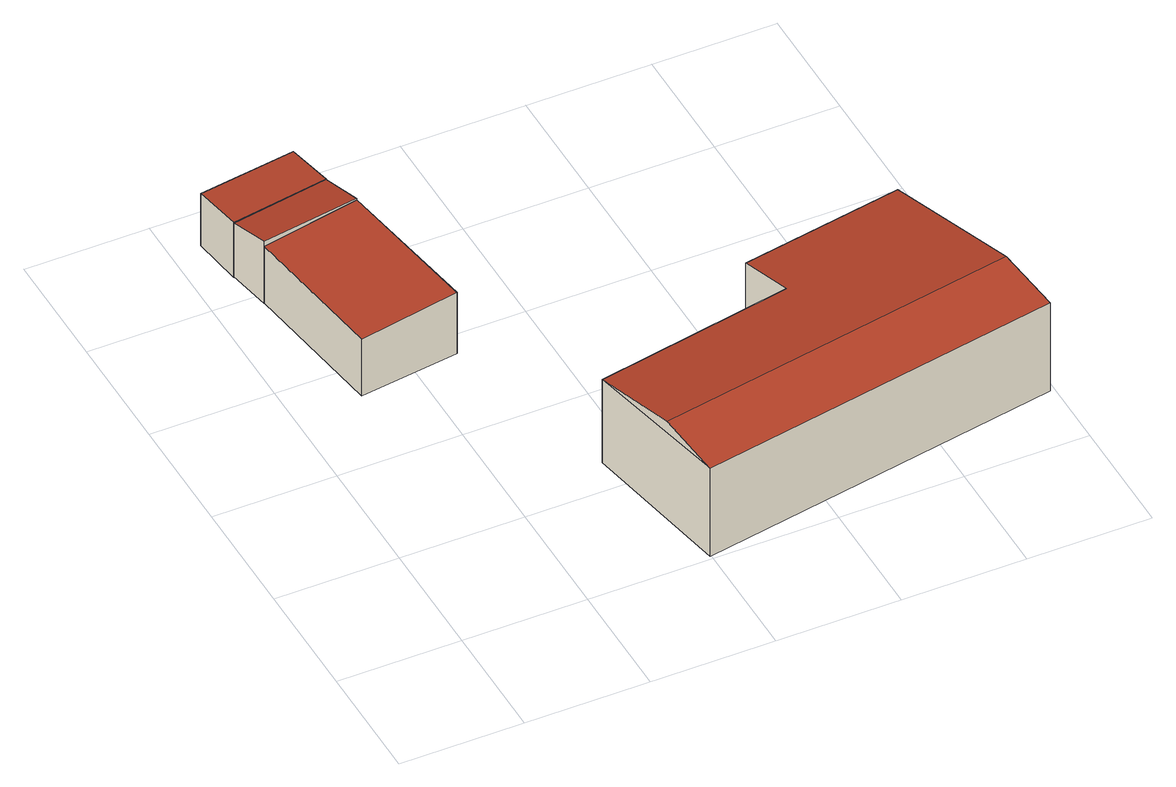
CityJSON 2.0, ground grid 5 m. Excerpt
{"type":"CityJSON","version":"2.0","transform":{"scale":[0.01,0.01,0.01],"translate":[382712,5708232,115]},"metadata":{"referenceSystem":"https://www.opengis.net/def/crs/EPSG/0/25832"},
"CityObjects":{
"building1":{"type":"Building","attributes":{"Gemeindeschluessel":"05913000","Geometrietyp2DReferenz":"3000","function":"51009_1611","roofType":"2100","measuredHeight":2.86},"geometry":[{"type":"Solid","lod":"2","boundaries":[[[[0,1,2,3]],[[4,5,1,0]],[[6,7,5,4]],[[3,2,7,6]],[[4,0,3,6]],[[1,5,7,2]]]],"semantics":{"surfaces":[{"type":"WallSurface"},{"type":"RoofSurface"},{"type":"GroundSurface"}],"values":[[0,0,0,0,1,2]]}}]},
"building2":{"type":"Building","attributes":{"Gemeindeschluessel":"05913000","Geometrietyp2DReferenz":"3000","function":"31001_2723","roofType":"2100","measuredHeight":2.94,"storeysAboveGround":1},"geometry":[{"type":"Solid","lod":"2","boundaries":[[[[8,9,10,11]],[[12,13,9,8]],[[14,15,13,12]],[[11,10,15,14]],[[12,8,11,14]],[[9,13,15,10]]]],"semantics":{"surfaces":[{"type":"WallSurface"},{"type":"RoofSurface"},{"type":"GroundSurface"}],"values":[[0,0,0,0,1,2]]}}]},
"building3":{"type":"Building","attributes":{"Gemeindeschluessel":"05913000","Geometrietyp2DReferenz":"3000","function":"51009_1610","roofType":"2100","measuredHeight":2.59},"geometry":[{"type":"Solid","lod":"2","boundaries":[[[[16,17,18,19]],[[20,21,17,16]],[[22,23,21,20]],[[19,18,23,22]],[[20,16,19,22]],[[17,21,23,18]]]],"semantics":{"surfaces":[{"type":"WallSurface"},{"type":"RoofSurface"},{"type":"GroundSurface"}],"values":[[0,0,0,0,1,2]]}}]},
"building4":{"type":"Building","attributes":{"Gemeindeschluessel":"05913000","Geometrietyp2DReferenz":"3000","function":"31001_3062","roofType":"5000","measuredHeight":4.61,"storeysAboveGround":1},"address":[{"country":"Germany","locality":"Dortmund","thoroughfareNumber":"111","thoroughfareName":"Holter Weg"}],"geometry":[{"type":"Solid","lod":"2","boundaries":[[[[24,25,26,27]],[[28,29,25,24]],[[30,31,29,28]],[[32,33,31,30]],[[34,35,33,32]],[[27,26,35,34]],[[32,36,37,34]],[[28,24,27,37,36,30]],[[34,37,27]],[[30,36,32]],[[25,29,31,33,35,26]]]],"semantics":{"surfaces":[{"type":"WallSurface"},{"type":"RoofSurface"},{"type":"GroundSurface"}],"values":[[0,0,0,0,0,0,1,1,0,0,2]]}}]}
},
"vertices":[
[525,1893,442],[525,1893,156],[126,1834,156],[126,1834,423],[619,1282,442],[619,1282,156],[211,1226,423],[211,1226,156],
[525,1893,447],[525,1893,153],[495,2080,153],[495,2080,405],[126,1834,445],[126,1834,153],[94,2013,405],[94,2013,153],
[495,2080,407],[495,2080,149],[464,2279,149],[464,2279,394],[94,2013,408],[94,2013,149],[66,2220,394],[66,2220,149],
[1686,793,428],[1686,793,37],[879,642,37],[879,642,429],[1640,1026,386],[1640,1026,37],[2303,1142,386],[2303,1142,37],[2481,278,453],[2481,278,37],[996,14,453],[996,14,37],[2430,527,498],[949,264,498]
]}
